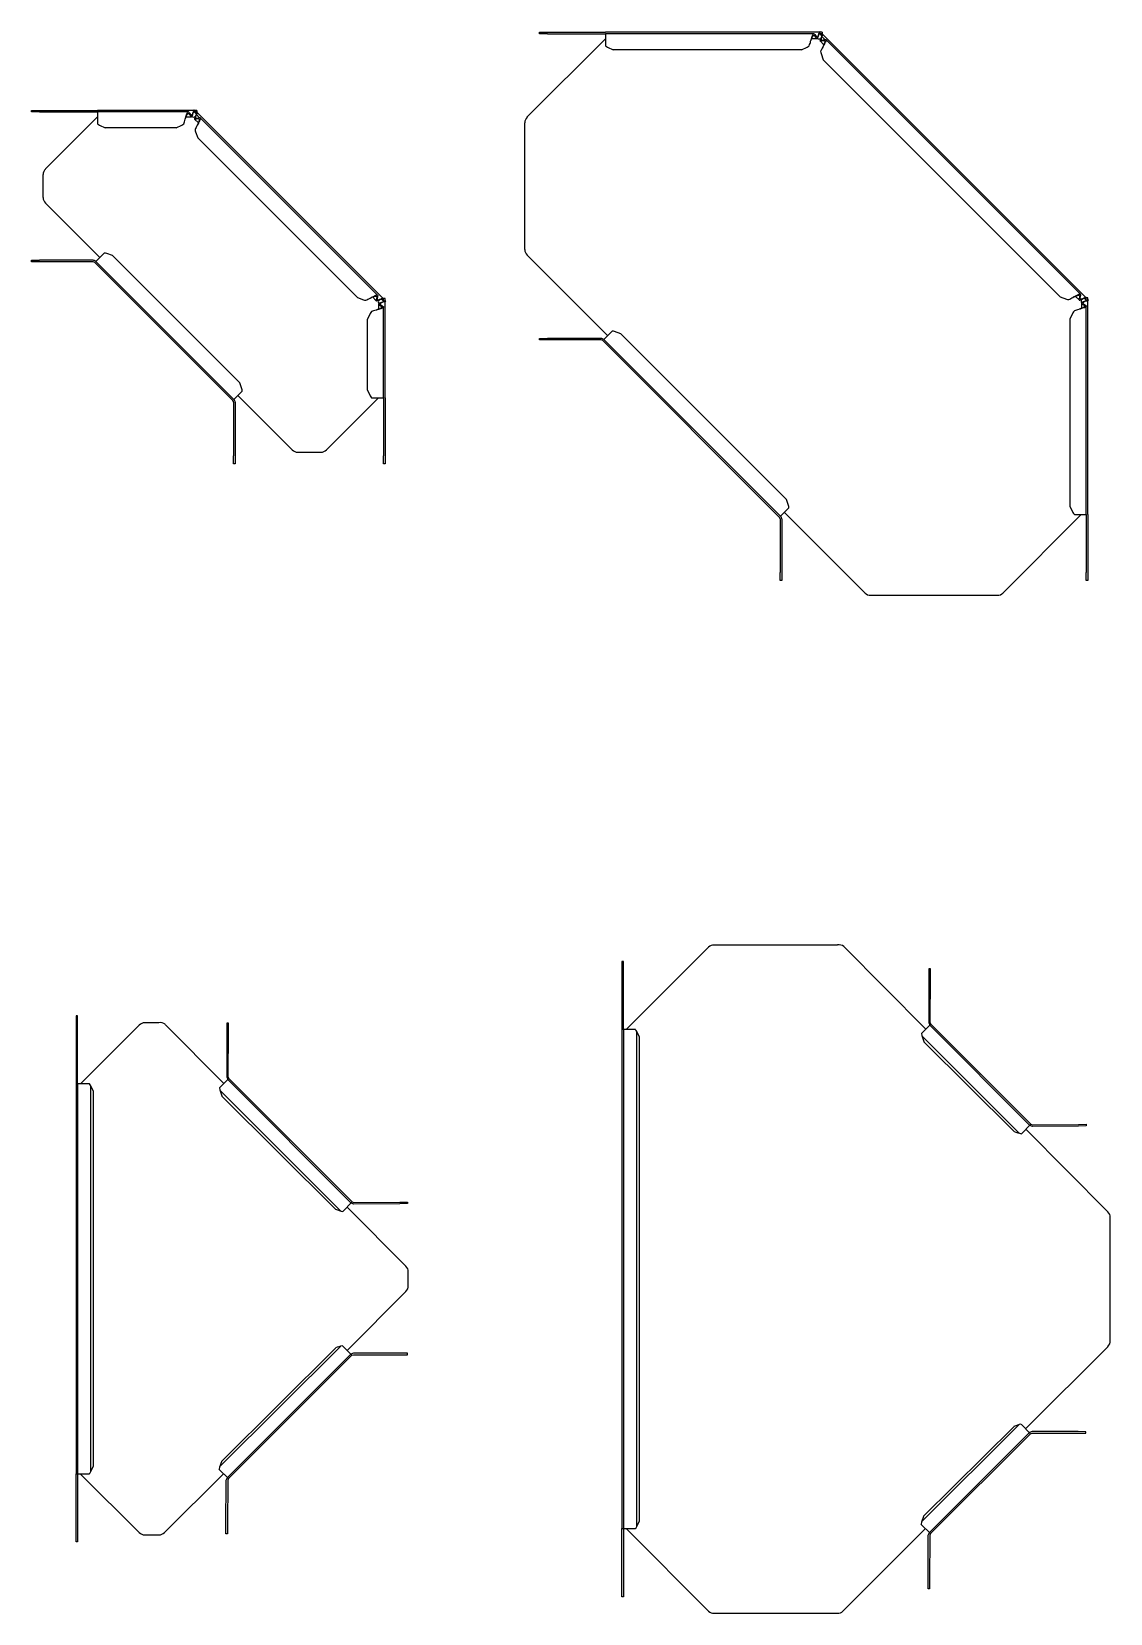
# Model space of a CAD drawing. Extents: x -0.6 to 61, y -51 to 0.5.
# Drawn here: x 0.22 to 7.13, y -25.14 to -15.01 of the extents above; entities that cross this region are included whole.
import ezdxf

# ---------------------------------------------------------------- set-up
doc = ezdxf.new("R2010")
doc.units = 0
doc.layers.add('EL_TRAY', color=1, linetype='Continuous', lineweight=25)

# ---------------------------------------------------------------- blocks, each defined once
blk = doc.blocks.new('EL_VL_YSP_100')
at = {"layer": 'EL_TRAY'}
for p, q in [((-1.778, 0.475), (-1.778, 0.485)), ((-1.778, 0.485), (-1.728, 0.485)), ((-1.728, 0.475), (-1.778, 0.475)), ((-1.728, 0.485), (-1.356, 0.485)), ((-1.728, 0.475), (-1.356, 0.475)), ((-1.689, 0.11), (-1.356, 0.443)), ((-0.737, 0.485), (-1.356, 0.485)), ((-0.774, 0.475), (-1.356, 0.475)), ((-1.356, 0.475), (-1.356, 0.399)), ((-0.789, 0.444), (-0.755, 0.444)), ((-0.768, 0.47), (-0.759, 0.457)), ((-0.768, 0.461), (-0.759, 0.448)), ((-0.736, 0.489), (-0.74, 0.485)), ((-0.737, 0.485), (-0.737, 0.475)), ((-0.72, 0.485), (-0.737, 0.485)), ((-0.72, 0.475), (-0.737, 0.475)), ((-0.736, 0.489), (-0.732, 0.485)), ((-0.736, 0.475), (-0.724, 0.463)), ((-0.734, 0.429), (-0.71, 0.405)), ((-0.728, 0.429), (-0.713, 0.432)), ((-0.725, 0.456), (-0.723, 0.458)), ((-0.724, 0.463), (-0.717, 0.471)), ((-0.704, 0.439), (-0.723, 0.458)), ((-0.722, 0.475), (-0.717, 0.471)), ((-0.721, 0.435), (-0.706, 0.438)), ((-0.72, 0.485), (-0.72, 0.475)), ((0.471, -0.717), (-0.717, 0.471)), ((0.437, -0.698), (-0.698, 0.437)), ((-1.343, 0.39), (-1.306, 0.373)), ((-0.853, 0.373), (-1.306, 0.373)), ((-0.853, 0.373), (-0.816, 0.39)), ((-0.728, 0.348), (-0.714, 0.309)), ((0.309, -0.714), (-0.714, 0.309)), ((-1.704, -0.074), (-1.704, 0.074)), ((-1.341, -0.458), (-1.689, -0.11)), ((-1.778, -0.485), (-1.778, -0.475)), ((-1.778, -0.475), (-1.728, -0.475)), ((-1.728, -0.485), (-1.778, -0.485)), ((-1.384, -0.475), (-1.728, -0.475)), ((-1.384, -0.485), (-1.728, -0.485)), ((-0.489, -1.373), (-1.373, -0.489)), ((-1.313, -0.429), (-1.366, -0.482)), ((-1.366, -0.482), (-0.482, -1.366)), ((-1.259, -0.445), (-1.297, -0.432)), ((-0.445, -1.259), (-1.259, -0.445)), ((0.438, -0.706), (0.435, -0.721)), ((0.309, -0.714), (0.348, -0.728)), ((0.405, -0.71), (0.429, -0.734)), ((0.432, -0.713), (0.429, -0.728)), ((0.444, -0.755), (0.444, -0.789)), ((0.448, -0.759), (0.461, -0.768)), ((0.457, -0.759), (0.47, -0.768)), ((0.471, -0.717), (0.463, -0.724)), ((0.463, -0.724), (0.475, -0.736)), ((0.471, -0.717), (0.475, -0.722)), ((0.485, -0.72), (0.475, -0.72)), ((0.475, -0.737), (0.475, -0.72)), ((0.485, -0.737), (0.475, -0.737)), ((0.475, -1.356), (0.475, -0.774)), ((0.485, -0.737), (0.485, -0.72)), ((0.485, -0.732), (0.489, -0.736)), ((0.489, -0.736), (0.485, -0.74)), ((0.485, -1.356), (0.485, -0.737)), ((0.39, -0.816), (0.373, -0.853)), ((0.373, -1.306), (0.373, -0.853)), ((-0.482, -1.366), (-0.429, -1.313)), ((-0.432, -1.297), (-0.445, -1.259)), ((0.373, -1.306), (0.39, -1.343)), ((-0.485, -1.384), (-0.485, -1.728)), ((-0.475, -1.384), (-0.475, -1.728)), ((-0.11, -1.689), (-0.458, -1.341)), ((0.443, -1.356), (0.11, -1.689)), ((0.399, -1.356), (0.475, -1.356)), ((0.475, -1.356), (0.475, -1.728)), ((0.485, -1.356), (0.485, -1.728)), ((-0.074, -1.704), (0.074, -1.704)), ((-0.485, -1.778), (-0.485, -1.728)), ((-0.475, -1.778), (-0.485, -1.778)), ((-0.475, -1.728), (-0.475, -1.778)), ((0.475, -1.778), (0.475, -1.728)), ((0.485, -1.778), (0.475, -1.778)), ((0.485, -1.728), (0.485, -1.778))]:
    blk.add_line(p, q, dxfattribs=at)
for centre, radius, start, end in [((-0.74, 0.467), 0.025, 241.6489, 293.309), ((-1.654, 0.074), 0.05, 135, 180), ((-1.654, -0.074), 0.05, 180, 225), ((-1.384, -0.5), 0.025, 45, 90), ((-1.384, -0.5), 0.015, 45, 90), ((0.467, -0.74), 0.025, 155.9796, 208.0633), ((-0.5, -1.384), 0.015, 0, 45), ((-0.5, -1.384), 0.025, 0, 45), ((-0.074, -1.654), 0.05, 225, 270), ((0.074, -1.654), 0.05, 270, 315)]:
    blk.add_arc(centre, radius, start, end, dxfattribs=at)
for points, knots in [([(-0.803, 0.399), (-0.802, 0.403), (-0.8, 0.407), (-0.797, 0.417), (-0.796, 0.422), (-0.793, 0.433), (-0.792, 0.438), (-0.789, 0.448), (-0.787, 0.453), (-0.784, 0.462), (-0.783, 0.465), (-0.78, 0.471), (-0.778, 0.473), (-0.775, 0.475), (-0.774, 0.475), (-0.771, 0.474), (-0.769, 0.472), (-0.768, 0.47)], [0, 0, 0, 0, 0.125, 0.125, 0.25, 0.25, 0.375, 0.375, 0.5, 0.5, 0.625, 0.625, 0.75, 0.75, 0.875, 0.875, 1, 1, 1, 1]), ([(-0.794, 0.43), (-0.793, 0.431), (-0.792, 0.435), (-0.79, 0.44), (-0.788, 0.446), (-0.786, 0.451), (-0.783, 0.456), (-0.781, 0.46), (-0.779, 0.463), (-0.777, 0.464), (-0.775, 0.465), (-0.772, 0.465), (-0.77, 0.464), (-0.769, 0.462), (-0.768, 0.461)], [0, 0, 0, 0, 0.061978, 0.147253, 0.232528, 0.317802, 0.403077, 0.488352, 0.573626, 0.658901, 0.744176, 0.829451, 0.914725, 1, 1, 1, 1]), ([(-0.759, 0.457), (-0.758, 0.455), (-0.757, 0.454), (-0.754, 0.454), (-0.752, 0.455), (-0.75, 0.457), (-0.748, 0.46), (-0.745, 0.465), (-0.744, 0.468), (-0.743, 0.472)], [0, 0, 0, 0, 0.25, 0.25, 0.5, 0.5, 0.75, 0.75, 1, 1, 1, 1]), ([(-0.759, 0.448), (-0.758, 0.446), (-0.757, 0.444), (-0.754, 0.444), (-0.752, 0.445), (-0.75, 0.449), (-0.748, 0.452), (-0.745, 0.46), (-0.744, 0.464), (-0.743, 0.469)], [0, 0, 0, 0, 0.25, 0.25, 0.5, 0.5, 0.75, 0.75, 1, 1, 1, 1]), ([(-0.743, 0.472), (-0.742, 0.476), (-0.741, 0.479), (-0.739, 0.484), (-0.738, 0.485), (-0.737, 0.485)], [0, 0, 0, 0, 0.5, 0.5, 1, 1, 1, 1]), ([(-0.743, 0.469), (-0.742, 0.471), (-0.741, 0.472), (-0.739, 0.474), (-0.738, 0.475), (-0.737, 0.475)], [0, 0, 0, 0, 0.5, 0.5, 1, 1, 1, 1]), ([(-0.725, 0.456), (-0.727, 0.451), (-0.73, 0.447), (-0.733, 0.439), (-0.734, 0.436), (-0.735, 0.431), (-0.735, 0.43), (-0.732, 0.428), (-0.73, 0.428), (-0.728, 0.429)], [0, 0, 0, 0, 0.25, 0.25, 0.5, 0.5, 0.75, 0.75, 1, 1, 1, 1]), ([(-0.724, 0.462), (-0.724, 0.463), (-0.726, 0.465), (-0.729, 0.468), (-0.732, 0.471), (-0.734, 0.473)], [0, 0, 0, 0, 0.228762, 0.59337, 1, 1, 1, 1]), ([(-0.706, 0.438), (-0.704, 0.439), (-0.701, 0.439), (-0.698, 0.438), (-0.697, 0.437), (-0.697, 0.433), (-0.697, 0.43), (-0.699, 0.424), (-0.701, 0.421), (-0.705, 0.413), (-0.707, 0.408), (-0.712, 0.399), (-0.715, 0.394), (-0.72, 0.385), (-0.723, 0.38), (-0.727, 0.371), (-0.73, 0.367), (-0.731, 0.363)], [0, 0, 0, 0, 0.125, 0.125, 0.25, 0.25, 0.375, 0.375, 0.5, 0.5, 0.625, 0.625, 0.75, 0.75, 0.875, 0.875, 1, 1, 1, 1]), ([(-0.723, 0.458), (-0.724, 0.454), (-0.726, 0.451), (-0.728, 0.445), (-0.728, 0.442), (-0.728, 0.438), (-0.728, 0.437), (-0.725, 0.435), (-0.724, 0.435), (-0.721, 0.435)], [0, 0, 0, 0, 0.25, 0.25, 0.5, 0.5, 0.75, 0.75, 1, 1, 1, 1]), ([(-0.724, 0.463), (-0.724, 0.463), (-0.724, 0.462), (-0.724, 0.459), (-0.724, 0.457), (-0.725, 0.456)], [0, 0, 0, 0, 0.5, 0.5, 1, 1, 1, 1]), ([(-0.717, 0.471), (-0.717, 0.47), (-0.717, 0.468), (-0.719, 0.464), (-0.721, 0.461), (-0.723, 0.458)], [0, 0, 0, 0, 0.5, 0.5, 1, 1, 1, 1]), ([(-0.713, 0.432), (-0.712, 0.432), (-0.709, 0.432), (-0.707, 0.431), (-0.705, 0.43), (-0.704, 0.428), (-0.704, 0.425), (-0.704, 0.422), (-0.705, 0.417), (-0.707, 0.413), (-0.709, 0.407), (-0.711, 0.402), (-0.714, 0.396), (-0.716, 0.393), (-0.716, 0.391)], [0, 0, 0, 0, 0.085271, 0.170542, 0.255812, 0.341083, 0.426354, 0.511625, 0.596895, 0.682166, 0.767437, 0.852708, 0.937978, 1, 1, 1, 1]), ([(0.363, -0.731), (0.367, -0.73), (0.371, -0.727), (0.38, -0.723), (0.385, -0.72), (0.394, -0.715), (0.399, -0.712), (0.408, -0.707), (0.413, -0.705), (0.421, -0.701), (0.424, -0.699), (0.43, -0.697), (0.433, -0.697), (0.437, -0.697), (0.438, -0.698), (0.439, -0.701), (0.439, -0.704), (0.438, -0.706)], [0, 0, 0, 0, 0.125, 0.125, 0.25, 0.25, 0.375, 0.375, 0.5, 0.5, 0.625, 0.625, 0.75, 0.75, 0.875, 0.875, 1, 1, 1, 1]), ([(0.392, -0.716), (0.393, -0.716), (0.396, -0.714), (0.402, -0.711), (0.407, -0.709), (0.413, -0.707), (0.417, -0.705), (0.422, -0.704), (0.425, -0.704), (0.428, -0.704), (0.43, -0.705), (0.431, -0.707), (0.432, -0.709), (0.432, -0.712), (0.432, -0.713)], [0, 0, 0, 0, 0.060327, 0.145752, 0.231177, 0.316601, 0.402026, 0.487451, 0.572876, 0.658301, 0.743726, 0.82915, 0.914575, 1, 1, 1, 1]), ([(0.47, -0.768), (0.472, -0.769), (0.474, -0.771), (0.475, -0.774), (0.475, -0.775), (0.473, -0.778), (0.471, -0.78), (0.465, -0.783), (0.462, -0.784), (0.453, -0.787), (0.448, -0.789), (0.438, -0.792), (0.433, -0.793), (0.422, -0.796), (0.417, -0.797), (0.407, -0.8), (0.403, -0.802), (0.399, -0.803)], [0, 0, 0, 0, 0.125, 0.125, 0.25, 0.25, 0.375, 0.375, 0.5, 0.5, 0.625, 0.625, 0.75, 0.75, 0.875, 0.875, 1, 1, 1, 1]), ([(0.429, -0.728), (0.428, -0.73), (0.428, -0.732), (0.43, -0.735), (0.431, -0.735), (0.436, -0.734), (0.439, -0.733), (0.447, -0.73), (0.451, -0.727), (0.456, -0.725)], [0, 0, 0, 0, 0.25, 0.25, 0.5, 0.5, 0.75, 0.75, 1, 1, 1, 1]), ([(0.461, -0.768), (0.462, -0.769), (0.464, -0.77), (0.465, -0.772), (0.465, -0.775), (0.464, -0.777), (0.463, -0.779), (0.46, -0.781), (0.456, -0.783), (0.451, -0.786), (0.446, -0.788), (0.44, -0.79), (0.435, -0.792), (0.431, -0.793), (0.43, -0.794)], [0, 0, 0, 0, 0.085425, 0.17085, 0.256274, 0.341699, 0.427124, 0.512549, 0.597974, 0.683399, 0.768823, 0.854248, 0.939673, 1, 1, 1, 1]), ([(0.435, -0.721), (0.435, -0.724), (0.435, -0.725), (0.437, -0.728), (0.438, -0.728), (0.442, -0.728), (0.445, -0.728), (0.451, -0.726), (0.454, -0.724), (0.458, -0.723)], [0, 0, 0, 0, 0.25, 0.25, 0.5, 0.5, 0.75, 0.75, 1, 1, 1, 1]), ([(0.469, -0.743), (0.464, -0.744), (0.46, -0.745), (0.452, -0.748), (0.449, -0.75), (0.445, -0.752), (0.444, -0.754), (0.444, -0.757), (0.446, -0.758), (0.448, -0.759)], [0, 0, 0, 0, 0.25, 0.25, 0.5, 0.5, 0.75, 0.75, 1, 1, 1, 1]), ([(0.472, -0.743), (0.468, -0.744), (0.465, -0.745), (0.46, -0.748), (0.457, -0.75), (0.455, -0.752), (0.454, -0.754), (0.454, -0.757), (0.455, -0.758), (0.457, -0.759)], [0, 0, 0, 0, 0.25, 0.25, 0.5, 0.5, 0.75, 0.75, 1, 1, 1, 1]), ([(0.456, -0.725), (0.457, -0.724), (0.459, -0.724), (0.462, -0.724), (0.463, -0.724), (0.463, -0.724)], [0, 0, 0, 0, 0.5, 0.5, 1, 1, 1, 1]), ([(0.458, -0.723), (0.461, -0.721), (0.464, -0.719), (0.468, -0.717), (0.47, -0.717), (0.471, -0.717)], [0, 0, 0, 0, 0.5, 0.5, 1, 1, 1, 1]), ([(0.473, -0.734), (0.472, -0.733), (0.47, -0.73), (0.467, -0.728), (0.464, -0.725), (0.463, -0.724), (0.462, -0.724)], [0, 0, 0, 0, 0.324029, 0.584351, 0.783002, 1, 1, 1, 1]), ([(0.475, -0.737), (0.475, -0.738), (0.474, -0.739), (0.472, -0.741), (0.471, -0.742), (0.469, -0.743)], [0, 0, 0, 0, 0.5, 0.5, 1, 1, 1, 1]), ([(0.485, -0.737), (0.485, -0.738), (0.484, -0.739), (0.479, -0.741), (0.476, -0.742), (0.472, -0.743)], [0, 0, 0, 0, 0.5, 0.5, 1, 1, 1, 1])]:
    blk.add_open_spline(points, degree=3, knots=knots, dxfattribs=at)
for points in [[(-1.356, 0.399), (-1.351, 0.396), (-1.347, 0.393), (-1.343, 0.39)], [(-0.816, 0.39), (-0.812, 0.393), (-0.808, 0.396), (-0.803, 0.399)], [(-0.731, 0.363), (-0.731, 0.357), (-0.73, 0.352), (-0.728, 0.348)], [(-1.297, -0.432), (-1.302, -0.43), (-1.307, -0.429), (-1.313, -0.429)], [(0.348, -0.728), (0.352, -0.73), (0.357, -0.731), (0.363, -0.731)], [(0.399, -0.803), (0.396, -0.808), (0.393, -0.812), (0.39, -0.816)], [(-0.429, -1.313), (-0.429, -1.307), (-0.43, -1.302), (-0.432, -1.297)], [(0.39, -1.343), (0.393, -1.347), (0.396, -1.351), (0.399, -1.356)]]:
    blk.add_open_spline(points, degree=3, dxfattribs=at)
blk = doc.blocks.new('EL_VL_YSP_200')
at = {"layer": 'EL_TRAY'}
for p, q in [((-2.606, 0.441), (-2.103, 0.943)), ((-2.525, 0.975), (-2.525, 0.985)), ((-2.525, 0.985), (-2.475, 0.985)), ((-2.475, 0.975), (-2.525, 0.975)), ((-2.475, 0.985), (-2.103, 0.985)), ((-2.475, 0.975), (-2.103, 0.975)), ((-0.732, 0.985), (-2.103, 0.985)), ((-0.769, 0.975), (-2.103, 0.975)), ((-2.103, 0.975), (-2.103, 0.899)), ((-0.784, 0.944), (-0.75, 0.944)), ((-0.763, 0.97), (-0.754, 0.957)), ((-0.763, 0.961), (-0.754, 0.948)), ((-0.731, 0.989), (-0.734, 0.985)), ((-0.732, 0.985), (-0.732, 0.975)), ((-0.715, 0.985), (-0.732, 0.985)), ((-0.715, 0.975), (-0.732, 0.975)), ((-0.731, 0.989), (-0.727, 0.985)), ((-0.731, 0.975), (-0.719, 0.964)), ((-0.729, 0.929), (-0.705, 0.905)), ((-0.723, 0.929), (-0.708, 0.932)), ((-0.72, 0.956), (-0.718, 0.958)), ((-0.719, 0.964), (-0.712, 0.971)), ((-0.699, 0.939), (-0.718, 0.958)), ((-0.717, 0.975), (-0.712, 0.971)), ((-0.716, 0.935), (-0.701, 0.938)), ((-0.715, 0.985), (-0.715, 0.975)), ((0.971, -0.712), (-0.712, 0.971)), ((0.938, -0.693), (-0.693, 0.938)), ((-2.09, 0.89), (-2.053, 0.873)), ((-0.848, 0.873), (-2.053, 0.873)), ((-0.848, 0.873), (-0.811, 0.89)), ((-0.723, 0.848), (-0.709, 0.809)), ((0.809, -0.709), (-0.709, 0.809)), ((-2.62, -0.406), (-2.62, 0.406)), ((-2.089, -0.958), (-2.606, -0.441)), ((0.905, -0.705), (0.929, -0.729)), ((0.932, -0.708), (0.929, -0.723)), ((0.938, -0.701), (0.935, -0.716)), ((0.809, -0.709), (0.848, -0.723)), ((0.944, -0.75), (0.944, -0.784)), ((0.948, -0.754), (0.961, -0.763)), ((0.957, -0.754), (0.97, -0.763)), ((0.971, -0.712), (0.964, -0.719)), ((0.964, -0.719), (0.975, -0.731)), ((0.971, -0.712), (0.975, -0.717)), ((0.985, -0.715), (0.975, -0.715)), ((0.975, -0.732), (0.975, -0.715)), ((0.985, -0.732), (0.975, -0.732)), ((0.975, -2.103), (0.975, -0.769)), ((0.985, -0.732), (0.985, -0.715)), ((0.985, -0.727), (0.989, -0.731)), ((0.989, -0.731), (0.985, -0.734)), ((0.985, -2.103), (0.985, -0.732)), ((0.89, -0.811), (0.873, -0.848)), ((0.873, -2.053), (0.873, -0.848)), ((-2.525, -0.985), (-2.525, -0.975)), ((-2.525, -0.975), (-2.475, -0.975)), ((-2.475, -0.985), (-2.525, -0.985)), ((-2.131, -0.975), (-2.475, -0.975)), ((-2.131, -0.985), (-2.475, -0.985)), ((-0.989, -2.121), (-2.121, -0.989)), ((-2.06, -0.929), (-2.114, -0.982)), ((-2.114, -0.982), (-0.982, -2.114)), ((-2.006, -0.945), (-2.045, -0.932)), ((-0.945, -2.006), (-2.006, -0.945)), ((-0.932, -2.045), (-0.945, -2.006)), ((-0.982, -2.114), (-0.929, -2.06)), ((-0.441, -2.606), (-0.958, -2.089)), ((0.943, -2.103), (0.441, -2.606)), ((0.873, -2.053), (0.89, -2.09)), ((0.899, -2.103), (0.975, -2.103)), ((0.975, -2.103), (0.975, -2.475)), ((0.985, -2.103), (0.985, -2.475)), ((-0.985, -2.131), (-0.985, -2.475)), ((-0.975, -2.131), (-0.975, -2.475)), ((-0.985, -2.525), (-0.985, -2.475)), ((-0.975, -2.525), (-0.985, -2.525)), ((-0.975, -2.475), (-0.975, -2.525)), ((0.975, -2.525), (0.975, -2.475)), ((0.985, -2.525), (0.975, -2.525)), ((0.985, -2.475), (0.985, -2.525)), ((-0.406, -2.62), (0.406, -2.62))]:
    blk.add_line(p, q, dxfattribs=at)
for centre, radius, start, end in [((-0.735, 0.967), 0.025, 241.6489, 293.309), ((-2.57, 0.406), 0.05, 135, 180), ((-2.57, -0.406), 0.05, 180, 225), ((0.967, -0.735), 0.025, 155.9796, 208.0633), ((-2.131, -1), 0.025, 45, 90), ((-2.131, -1), 0.015, 45, 90), ((-1, -2.131), 0.015, 360, 45), ((-1, -2.131), 0.025, 360, 45), ((-0.406, -2.57), 0.05, 225, 270), ((0.406, -2.57), 0.05, 270, 315)]:
    blk.add_arc(centre, radius, start, end, dxfattribs=at)
for points, knots in [([(-0.798, 0.899), (-0.797, 0.903), (-0.795, 0.908), (-0.792, 0.917), (-0.791, 0.922), (-0.788, 0.933), (-0.786, 0.938), (-0.783, 0.948), (-0.782, 0.953), (-0.779, 0.962), (-0.778, 0.965), (-0.775, 0.971), (-0.773, 0.973), (-0.77, 0.975), (-0.769, 0.975), (-0.766, 0.974), (-0.764, 0.972), (-0.763, 0.97)], [0, 0, 0, 0, 0.125, 0.125, 0.25, 0.25, 0.375, 0.375, 0.5, 0.5, 0.625, 0.625, 0.75, 0.75, 0.875, 0.875, 1, 1, 1, 1]), ([(-0.789, 0.93), (-0.788, 0.931), (-0.787, 0.935), (-0.785, 0.94), (-0.783, 0.946), (-0.781, 0.951), (-0.778, 0.956), (-0.776, 0.96), (-0.774, 0.963), (-0.772, 0.964), (-0.769, 0.965), (-0.767, 0.965), (-0.765, 0.964), (-0.764, 0.962), (-0.763, 0.961)], [0, 0, 0, 0, 0.061978, 0.147253, 0.232528, 0.317802, 0.403077, 0.488352, 0.573626, 0.658901, 0.744176, 0.829451, 0.914725, 1, 1, 1, 1]), ([(-0.754, 0.957), (-0.753, 0.955), (-0.751, 0.954), (-0.749, 0.954), (-0.747, 0.955), (-0.744, 0.958), (-0.743, 0.96), (-0.74, 0.965), (-0.739, 0.969), (-0.737, 0.972)], [0, 0, 0, 0, 0.25, 0.25, 0.5, 0.5, 0.75, 0.75, 1, 1, 1, 1]), ([(-0.754, 0.948), (-0.753, 0.946), (-0.751, 0.944), (-0.749, 0.944), (-0.747, 0.945), (-0.744, 0.949), (-0.743, 0.952), (-0.74, 0.96), (-0.739, 0.964), (-0.737, 0.969)], [0, 0, 0, 0, 0.25, 0.25, 0.5, 0.5, 0.75, 0.75, 1, 1, 1, 1]), ([(-0.737, 0.972), (-0.737, 0.976), (-0.736, 0.979), (-0.734, 0.984), (-0.733, 0.985), (-0.732, 0.985)], [0, 0, 0, 0, 0.5, 0.5, 1, 1, 1, 1]), ([(-0.737, 0.969), (-0.737, 0.971), (-0.736, 0.972), (-0.734, 0.974), (-0.733, 0.975), (-0.732, 0.975)], [0, 0, 0, 0, 0.5, 0.5, 1, 1, 1, 1]), ([(-0.72, 0.956), (-0.722, 0.951), (-0.724, 0.947), (-0.728, 0.939), (-0.729, 0.936), (-0.73, 0.931), (-0.73, 0.93), (-0.727, 0.928), (-0.725, 0.928), (-0.723, 0.929)], [0, 0, 0, 0, 0.25, 0.25, 0.5, 0.5, 0.75, 0.75, 1, 1, 1, 1]), ([(-0.719, 0.962), (-0.719, 0.963), (-0.721, 0.965), (-0.724, 0.969), (-0.727, 0.971), (-0.729, 0.973)], [0, 0, 0, 0, 0.228762, 0.59337, 1, 1, 1, 1]), ([(-0.701, 0.938), (-0.699, 0.939), (-0.696, 0.939), (-0.693, 0.938), (-0.692, 0.937), (-0.692, 0.933), (-0.692, 0.931), (-0.694, 0.924), (-0.696, 0.921), (-0.7, 0.913), (-0.702, 0.908), (-0.707, 0.899), (-0.71, 0.894), (-0.715, 0.885), (-0.718, 0.88), (-0.722, 0.871), (-0.724, 0.867), (-0.726, 0.863)], [0, 0, 0, 0, 0.125, 0.125, 0.25, 0.25, 0.375, 0.375, 0.5, 0.5, 0.625, 0.625, 0.75, 0.75, 0.875, 0.875, 1, 1, 1, 1]), ([(-0.718, 0.958), (-0.719, 0.954), (-0.721, 0.951), (-0.722, 0.945), (-0.723, 0.942), (-0.723, 0.938), (-0.723, 0.937), (-0.72, 0.935), (-0.719, 0.935), (-0.716, 0.935)], [0, 0, 0, 0, 0.25, 0.25, 0.5, 0.5, 0.75, 0.75, 1, 1, 1, 1]), ([(-0.719, 0.964), (-0.719, 0.963), (-0.718, 0.962), (-0.719, 0.959), (-0.719, 0.957), (-0.72, 0.956)], [0, 0, 0, 0, 0.5, 0.5, 1, 1, 1, 1]), ([(-0.712, 0.971), (-0.712, 0.97), (-0.712, 0.968), (-0.714, 0.964), (-0.716, 0.961), (-0.718, 0.958)], [0, 0, 0, 0, 0.5, 0.5, 1, 1, 1, 1]), ([(-0.708, 0.932), (-0.706, 0.932), (-0.704, 0.932), (-0.702, 0.932), (-0.7, 0.93), (-0.699, 0.928), (-0.699, 0.925), (-0.699, 0.922), (-0.7, 0.917), (-0.702, 0.913), (-0.704, 0.907), (-0.706, 0.902), (-0.709, 0.896), (-0.71, 0.893), (-0.711, 0.892)], [0, 0, 0, 0, 0.085271, 0.170542, 0.255812, 0.341083, 0.426354, 0.511625, 0.596895, 0.682166, 0.767437, 0.852708, 0.937978, 1, 1, 1, 1]), ([(0.863, -0.726), (0.867, -0.724), (0.871, -0.722), (0.88, -0.718), (0.885, -0.715), (0.894, -0.71), (0.899, -0.707), (0.908, -0.702), (0.913, -0.7), (0.921, -0.696), (0.924, -0.694), (0.931, -0.692), (0.933, -0.692), (0.937, -0.692), (0.938, -0.693), (0.939, -0.696), (0.939, -0.699), (0.938, -0.701)], [0, 0, 0, 0, 0.125, 0.125, 0.25, 0.25, 0.375, 0.375, 0.5, 0.5, 0.625, 0.625, 0.75, 0.75, 0.875, 0.875, 1, 1, 1, 1]), ([(0.892, -0.711), (0.893, -0.71), (0.896, -0.709), (0.902, -0.706), (0.907, -0.704), (0.913, -0.702), (0.917, -0.7), (0.922, -0.699), (0.925, -0.699), (0.928, -0.699), (0.93, -0.7), (0.932, -0.702), (0.932, -0.704), (0.932, -0.706), (0.932, -0.708)], [0, 0, 0, 0, 0.060327, 0.145752, 0.231177, 0.316601, 0.402026, 0.487451, 0.572876, 0.658301, 0.743726, 0.82915, 0.914575, 1, 1, 1, 1]), ([(0.97, -0.763), (0.972, -0.764), (0.974, -0.766), (0.975, -0.769), (0.975, -0.77), (0.973, -0.773), (0.971, -0.775), (0.965, -0.778), (0.962, -0.779), (0.953, -0.782), (0.948, -0.783), (0.938, -0.786), (0.933, -0.788), (0.922, -0.791), (0.917, -0.792), (0.908, -0.795), (0.903, -0.797), (0.899, -0.798)], [0, 0, 0, 0, 0.125, 0.125, 0.25, 0.25, 0.375, 0.375, 0.5, 0.5, 0.625, 0.625, 0.75, 0.75, 0.875, 0.875, 1, 1, 1, 1]), ([(0.929, -0.723), (0.928, -0.725), (0.928, -0.727), (0.93, -0.73), (0.931, -0.73), (0.936, -0.729), (0.939, -0.728), (0.947, -0.724), (0.951, -0.722), (0.956, -0.72)], [0, 0, 0, 0, 0.25, 0.25, 0.5, 0.5, 0.75, 0.75, 1, 1, 1, 1]), ([(0.961, -0.763), (0.962, -0.764), (0.964, -0.765), (0.965, -0.767), (0.965, -0.769), (0.964, -0.772), (0.963, -0.774), (0.96, -0.776), (0.956, -0.778), (0.951, -0.781), (0.946, -0.783), (0.94, -0.785), (0.935, -0.787), (0.932, -0.788), (0.93, -0.789)], [0, 0, 0, 0, 0.085425, 0.17085, 0.256274, 0.341699, 0.427124, 0.512549, 0.597974, 0.683399, 0.768823, 0.854248, 0.939673, 1, 1, 1, 1]), ([(0.935, -0.716), (0.935, -0.719), (0.935, -0.72), (0.937, -0.723), (0.938, -0.723), (0.942, -0.723), (0.945, -0.722), (0.951, -0.721), (0.954, -0.719), (0.958, -0.718)], [0, 0, 0, 0, 0.25, 0.25, 0.5, 0.5, 0.75, 0.75, 1, 1, 1, 1]), ([(0.969, -0.737), (0.964, -0.739), (0.96, -0.74), (0.952, -0.743), (0.949, -0.744), (0.945, -0.747), (0.944, -0.749), (0.944, -0.751), (0.946, -0.753), (0.948, -0.754)], [0, 0, 0, 0, 0.25, 0.25, 0.5, 0.5, 0.75, 0.75, 1, 1, 1, 1]), ([(0.972, -0.737), (0.969, -0.739), (0.965, -0.74), (0.96, -0.743), (0.958, -0.744), (0.955, -0.747), (0.954, -0.749), (0.954, -0.751), (0.955, -0.753), (0.957, -0.754)], [0, 0, 0, 0, 0.25, 0.25, 0.5, 0.5, 0.75, 0.75, 1, 1, 1, 1]), ([(0.956, -0.72), (0.957, -0.719), (0.959, -0.719), (0.962, -0.718), (0.963, -0.719), (0.964, -0.719)], [0, 0, 0, 0, 0.5, 0.5, 1, 1, 1, 1]), ([(0.958, -0.718), (0.961, -0.716), (0.964, -0.714), (0.968, -0.712), (0.97, -0.712), (0.971, -0.712)], [0, 0, 0, 0, 0.5, 0.5, 1, 1, 1, 1]), ([(0.973, -0.729), (0.972, -0.727), (0.97, -0.725), (0.967, -0.723), (0.964, -0.72), (0.963, -0.719), (0.962, -0.719)], [0, 0, 0, 0, 0.324029, 0.584351, 0.783002, 1, 1, 1, 1]), ([(0.975, -0.732), (0.975, -0.733), (0.974, -0.734), (0.972, -0.736), (0.971, -0.737), (0.969, -0.737)], [0, 0, 0, 0, 0.5, 0.5, 1, 1, 1, 1]), ([(0.985, -0.732), (0.985, -0.733), (0.984, -0.734), (0.979, -0.736), (0.976, -0.737), (0.972, -0.737)], [0, 0, 0, 0, 0.5, 0.5, 1, 1, 1, 1])]:
    blk.add_open_spline(points, degree=3, knots=knots, dxfattribs=at)
for points in [[(-2.103, 0.899), (-2.099, 0.896), (-2.094, 0.893), (-2.09, 0.89)], [(-0.811, 0.89), (-0.807, 0.893), (-0.803, 0.896), (-0.798, 0.899)], [(-0.726, 0.863), (-0.726, 0.858), (-0.725, 0.852), (-0.723, 0.848)], [(0.848, -0.723), (0.852, -0.725), (0.858, -0.726), (0.863, -0.726)], [(0.899, -0.798), (0.896, -0.803), (0.893, -0.807), (0.89, -0.811)], [(-2.045, -0.932), (-2.049, -0.93), (-2.054, -0.929), (-2.06, -0.929)], [(-0.929, -2.06), (-0.929, -2.054), (-0.93, -2.049), (-0.932, -2.045)], [(0.89, -2.09), (0.893, -2.094), (0.896, -2.099), (0.899, -2.103)]]:
    blk.add_open_spline(points, degree=3, dxfattribs=at)
blk = doc.blocks.new('EL_VL_YST_100')
at = {"layer": 'EL_TRAY'}
for p, q in [((-0.483, 1.688), (-0.493, 1.688)), ((-0.493, 1.688), (-0.493, 1.252)), ((-0.483, 1.252), (-0.483, 1.688)), ((-0.088, 1.629), (-0.465, 1.252)), ((0.037, 1.643), (-0.053, 1.643)), ((0.454, 1.255), (0.078, 1.633)), ((-0.407, 1.252), (-0.493, 1.252)), ((-0.493, 1.252), (-0.493, -1.244)), ((-0.483, 1.252), (-0.483, -1.244)), ((-0.381, 1.202), (-0.398, 1.239)), ((-0.398, -1.231), (-0.398, 1.239)), ((0.425, 1.226), (0.486, 1.287)), ((1.269, 0.489), (0.479, 1.28)), ((0.486, 1.287), (1.275, 0.496)), ((-0.381, -1.194), (-0.381, 1.202)), ((0.428, 1.212), (1.2, 0.439)), ((1.169, 0.45), (0.441, 1.174)), ((1.275, 0.496), (1.216, 0.435)), ((1.619, 0.084), (1.243, 0.463)), ((1.634, -0.041), (1.634, 0.049)), ((1.242, -0.455), (1.619, -0.078)), ((1.199, -0.429), (0.426, -1.2)), ((1.168, -0.44), (0.437, -1.167)), ((0.476, -1.269), (1.267, -0.479)), ((0.482, -1.275), (1.273, -0.486)), ((1.273, -0.486), (1.213, -0.425)), ((-0.398, -1.231), (-0.381, -1.194)), ((0.422, -1.214), (0.482, -1.275)), ((-0.493, -1.244), (-0.407, -1.244)), ((-0.493, -1.68), (-0.493, -1.244)), ((-0.483, -1.244), (-0.483, -1.68)), ((-0.466, -1.244), (-0.088, -1.622)), ((0.072, -1.622), (0.451, -1.244)), ((-0.483, -1.68), (-0.493, -1.68)), ((-0.053, -1.636), (0.037, -1.636))]:
    blk.add_line(p, q, dxfattribs=at)
for points in [[(0.486, 1.287), (0.481, 1.297), (0.482, 1.591), (0.482, 1.641), (0.472, 1.641), (0.472, 1.591), (0.472, 1.297), (0.479, 1.28)], [(1.275, 0.496), (1.286, 0.492), (1.58, 0.494), (1.63, 0.495), (1.63, 0.485), (1.58, 0.484), (1.286, 0.482), (1.269, 0.489)], [(1.273, -0.486), (1.284, -0.482), (1.578, -0.483), (1.628, -0.483), (1.628, -0.473), (1.578, -0.473), (1.284, -0.472), (1.267, -0.479)], [(0.482, -1.275), (0.478, -1.286), (0.476, -1.58), (0.476, -1.63), (0.466, -1.63), (0.466, -1.58), (0.468, -1.286), (0.476, -1.269)]]:
    blk.add_lwpolyline(points, dxfattribs=at)
for centre, radius, start, end in [((-0.053, 1.593), 0.05, 90.0004, 135.0003), ((0.047, 1.594), 0.05, 51.594, 101.3379), ((-0.431, 1.226), 0.0349, 21.2132, 47.2206), ((0.714, 1.288), 0.296, 192.0638, 202.5742), ((1.292, 0.752), 0.327, 247.7911, 256.4189), ((1.584, 0.049), 0.05, 0.0585, 45.0414), ((1.584, -0.042), 0.05, 315, 2.0383), ((1.291, -0.742), 0.327, 103.8917, 112.2087), ((0.711, -1.281), 0.296, 157.4049, 166.9917), ((-0.431, -1.218), 0.0349, 312.7777, 338.7855), ((-0.053, -1.586), 0.05, 225, 270.1599), ((0.037, -1.586), 0.05, 270.0001, 315.0001)]:
    blk.add_arc(centre, radius, start, end, dxfattribs=at)
blk = doc.blocks.new('EL_VL_YST_200')
at = {"layer": 'EL_TRAY'}
for p, q in [((0.382, 2.141), (-0.408, 2.141)), ((0.949, 1.603), (0.423, 2.131)), ((-0.988, 2.036), (-0.998, 2.036)), ((-0.998, 2.036), (-0.998, 1.6)), ((-0.988, 1.6), (-0.988, 2.036)), ((-0.443, 2.127), (-0.97, 1.6)), ((0.92, 1.574), (0.981, 1.634)), ((1.613, 0.986), (0.974, 1.628)), ((0.981, 1.634), (1.62, 0.993)), ((-0.912, 1.6), (-0.998, 1.6)), ((-0.998, 1.6), (-0.998, -1.596)), ((-0.988, 1.6), (-0.988, -1.596)), ((-0.886, 1.55), (-0.903, 1.587)), ((-0.903, -1.583), (-0.903, 1.587)), ((-0.886, -1.546), (-0.886, 1.55)), ((0.923, 1.56), (1.545, 0.936)), ((1.513, 0.947), (0.936, 1.522)), ((1.62, 0.993), (1.56, 0.932)), ((2.114, 0.432), (1.588, 0.961)), ((2.129, -0.393), (2.129, 0.397)), ((1.587, -0.956), (2.115, -0.43)), ((1.544, -0.931), (0.921, -1.552)), ((1.513, -0.942), (0.932, -1.519)), ((0.971, -1.621), (1.612, -0.981)), ((0.977, -1.628), (1.619, -0.988)), ((1.619, -0.988), (1.558, -0.927)), ((-0.998, -1.596), (-0.912, -1.596)), ((-0.998, -2.032), (-0.998, -1.596)), ((-0.988, -1.596), (-0.988, -2.032)), ((-0.971, -1.596), (-0.443, -2.124)), ((-0.903, -1.583), (-0.886, -1.546)), ((0.417, -2.124), (0.946, -1.596)), ((0.917, -1.567), (0.977, -1.628)), ((-0.988, -2.032), (-0.998, -2.032)), ((-0.408, -2.138), (0.382, -2.138))]:
    blk.add_line(p, q, dxfattribs=at)
for points in [[(0.981, 1.634), (0.976, 1.645), (0.977, 1.939), (0.977, 1.989), (0.967, 1.989), (0.967, 1.939), (0.967, 1.645), (0.974, 1.628)], [(1.62, 0.993), (1.631, 0.989), (1.925, 0.992), (1.975, 0.993), (1.975, 0.983), (1.925, 0.982), (1.631, 0.979), (1.613, 0.986)], [(1.619, -0.988), (1.629, -0.984), (1.923, -0.984), (1.973, -0.985), (1.973, -0.975), (1.923, -0.974), (1.629, -0.974), (1.612, -0.981)], [(0.977, -1.628), (0.973, -1.638), (0.972, -1.932), (0.972, -1.982), (0.962, -1.982), (0.962, -1.932), (0.963, -1.638), (0.971, -1.621)]]:
    blk.add_lwpolyline(points, dxfattribs=at)
for centre, radius, start, end in [((-0.408, 2.091), 0.05, 90.0004, 135.0003), ((0.392, 2.092), 0.05, 51.594, 101.3379), ((-0.936, 1.574), 0.0349, 21.2132, 47.2206), ((1.209, 1.636), 0.296, 192.0638, 202.5742), ((1.637, 1.25), 0.327, 247.7911, 256.4189), ((2.079, 0.397), 0.05, 0.0585, 45.0414), ((2.079, -0.394), 0.05, 315, 2.0383), ((1.636, -1.244), 0.327, 103.913, 112.2087), ((-0.936, -1.57), 0.0349, 312.7777, 338.7855), ((1.206, -1.633), 0.296, 157.4049, 166.9917), ((-0.408, -2.088), 0.05, 225, 270.1599), ((0.382, -2.088), 0.05, 270.0001, 315.0001)]:
    blk.add_arc(centre, radius, start, end, dxfattribs=at)

msp = doc.modelspace()

# ---------------------------------------------------------------- block references
for name, p in [('EL_VL_YSP_200', (6, -16)), ('EL_VL_YSP_100', (2, -16)), ('EL_VL_YST_200', (5, -23)), ('EL_VL_YST_100', (1, -23))]:
    msp.add_blockref(name, p)

doc.saveas('drawing.dxf')
